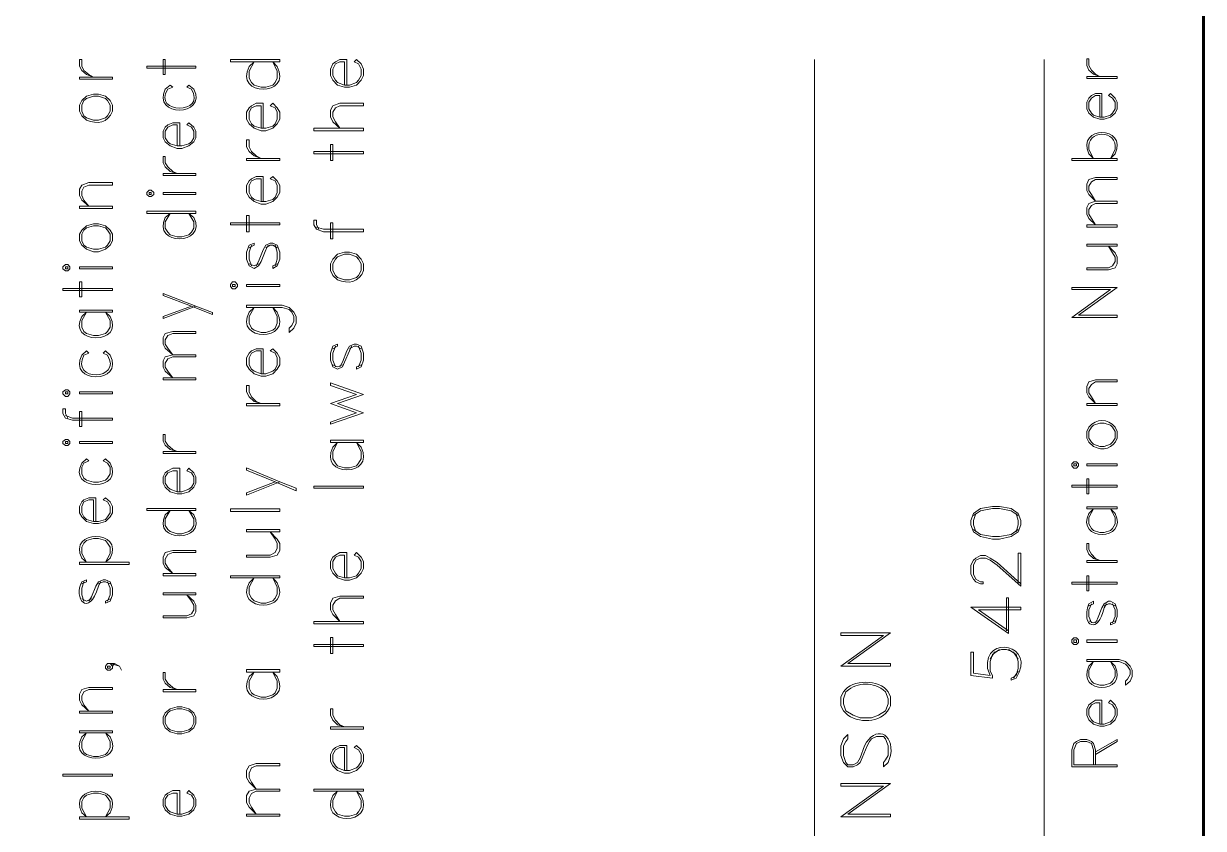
# Model space of a CAD drawing. Header units: inches. Extents: x 5 to 516, y -193 to 129.
# Drawn here: x 57.29 to 59.901, y -171.446 to -169.665 of the extents above; entities that cross this region are included whole.
import ezdxf

# ---------------------------------------------------------------- set-up
doc = ezdxf.new("R2010")
doc.units = ezdxf.units.IN
doc.header["$MEASUREMENT"] = 0
doc.layers.add('PDF7_Geometry', color=7, linetype='Continuous')

msp = doc.modelspace()

# ---------------------------------------------------------------- linework, layer by layer
at = {"layer": 'PDF7_Geometry', "lineweight": 60}
msp.add_lwpolyline([(59.9013316, -193.1846724), (59.9013316, -163.1857822), (14.901328, -163.1857822), (14.901328, -193.1846724)], dxfattribs=at)
at = {"layer": 'PDF7_Geometry', "lineweight": 15}
for points in [[(57.4135536, -169.7446722), (57.4191092, -169.7446722), (57.4191092, -169.7591166), (57.4235536, -169.7691166), (57.4346647, -169.7780055), (57.4446647, -169.7835611), (57.4291092, -169.7780055), (57.4191092, -169.7691166), (57.4135536, -169.7591166)], [(57.6713314, -169.7591152), (57.5624425, -169.7591152), (57.5624425, -169.7635596), (57.6713314, -169.7635596)], [(57.6035536, -169.7446713), (57.6035536, -169.7780046), (57.5991091, -169.7780046), (57.5991091, -169.7446713)], [(57.8568871, -169.7446713), (57.7479982, -169.7446713), (57.7479982, -169.7502268), (57.8568871, -169.7502268)], [(59.6435538, -169.74356), (59.6479983, -169.74356), (59.6479983, -169.7580044), (59.6535538, -169.7680044), (59.6624427, -169.7768933), (59.6724427, -169.7824489), (59.6579983, -169.7768933), (59.6479983, -169.7680044), (59.6435538, -169.7580044)], [(57.4868868, -169.7835609), (57.4135535, -169.7835609), (57.4135535, -169.7880053), (57.4868868, -169.7880053)], [(59.7102206, -169.7824487), (59.6435539, -169.7824487), (59.6435539, -169.7868931), (59.7102206, -169.7868931)], [(57.4191091, -169.8591158), (57.4235535, -169.8691158), (57.4291091, -169.8735602), (57.4446646, -169.8791158), (57.4557757, -169.8791158), (57.4713313, -169.8735602), (57.4757757, -169.8691158), (57.4813313, -169.8591158), (57.4813313, -169.8457825), (57.4757757, -169.8357825), (57.4713313, -169.831338), (57.4557757, -169.8257825), (57.4446646, -169.8257825), (57.4291091, -169.831338), (57.4235535, -169.8357825), (57.4191091, -169.8457825)], [(58.0424424, -169.8413387), (58.0424424, -169.8468943), (57.9902202, -169.8468943), (57.9802202, -169.8513387), (57.9746646, -169.8613387), (57.9746646, -169.8713387), (57.9802202, -169.8824499), (57.9902202, -169.8968943), (57.9746646, -169.8824499), (57.969109, -169.8713387), (57.969109, -169.8568943), (57.9746646, -169.8468943), (57.9902202, -169.8413387)], [(58.0424425, -169.8968929), (57.9324425, -169.8968929), (57.9324425, -169.9024485), (58.0424425, -169.9024485)], [(57.7835535, -169.9224494), (57.7891091, -169.9224494), (57.7891091, -169.938005), (57.7946646, -169.948005), (57.8046646, -169.958005), (57.8157757, -169.9635605), (57.8002202, -169.958005), (57.7891091, -169.948005), (57.7835535, -169.938005)], [(57.9746646, -169.9324492), (57.9746646, -169.9680048), (57.9691091, -169.9680048), (57.9691091, -169.9324492)], [(57.5991093, -169.959117), (57.6035537, -169.959117), (57.6035537, -169.9735614), (57.6091093, -169.9824503), (57.6202204, -169.9924503), (57.6302204, -169.9968948), (57.6146648, -169.9924503), (57.6035537, -169.9824503), (57.5991093, -169.9735614)], [(57.856887, -169.9635603), (57.7835537, -169.9635603), (57.7835537, -169.9680048), (57.856887, -169.9680048)], [(58.0424425, -169.9480042), (57.9324425, -169.9480042), (57.9324425, -169.9535598), (58.0424425, -169.9535598)], [(59.7102205, -169.9635603), (59.6102205, -169.9635603), (59.6102205, -169.9680048), (59.7102205, -169.9680048)], [(57.6713313, -169.9968946), (57.5991091, -169.9968946), (57.5991091, -170.001339), (57.6713313, -170.001339)], [(57.4868868, -170.016893), (57.4868868, -170.0224485), (57.4346646, -170.0224485), (57.4235534, -170.026893), (57.419109, -170.0357818), (57.419109, -170.0457818), (57.4235534, -170.0557818), (57.4346646, -170.0691152), (57.419109, -170.0557818), (57.4135534, -170.0457818), (57.4135534, -170.0313374), (57.419109, -170.0224485), (57.4346646, -170.016893)], [(59.7102204, -170.0057823), (59.7102204, -170.0102267), (59.6624426, -170.0102267), (59.6535537, -170.0157823), (59.6479981, -170.0246712), (59.6479981, -170.0346712), (59.6535537, -170.0435601), (59.6624426, -170.0580045), (59.6479981, -170.0435601), (59.6435537, -170.0346712), (59.6435537, -170.0202267), (59.6479981, -170.0102267), (59.6624426, -170.0057823)], [(57.5624425, -170.0435618), (57.5679981, -170.0480062), (57.5724425, -170.0480062), (57.5779981, -170.0435618), (57.5779981, -170.0391174), (57.5724425, -170.0335618), (57.5679981, -170.0335618), (57.5624425, -170.0391174)], [(57.5679981, -170.0391174), (57.5679981, -170.0435618), (57.5724426, -170.0435618), (57.5724426, -170.0391174)], [(57.6713313, -170.0391174), (57.5991091, -170.0391174), (57.5991091, -170.0435618), (57.6713313, -170.0435618)], [(57.4868868, -170.0691161), (57.4135535, -170.0691161), (57.4135535, -170.0746716), (57.4868868, -170.0746716)], [(59.7102204, -170.0580058), (59.7102204, -170.0635613), (59.6624426, -170.0635613), (59.6535537, -170.0680058), (59.6479981, -170.0768947), (59.6479981, -170.0868947), (59.6535537, -170.0968947), (59.6624426, -170.110228), (59.6479981, -170.0968947), (59.6435537, -170.0868947), (59.6435537, -170.0724502), (59.6479981, -170.0635613), (59.6624426, -170.0580058)], [(57.6713314, -170.0802267), (57.5624425, -170.0802267), (57.5624425, -170.0857823), (57.6713314, -170.0857823)], [(57.7891092, -170.0902274), (57.7891092, -170.1257829), (57.7835537, -170.1257829), (57.7835537, -170.0902274)], [(57.4135535, -170.1457821), (57.419109, -170.1557821), (57.429109, -170.164671), (57.4446646, -170.1702266), (57.4557757, -170.1702266), (57.4713312, -170.164671), (57.4813312, -170.1557821), (57.4868868, -170.1457821), (57.4868868, -170.1313377), (57.4813312, -170.1224488), (57.4713312, -170.1124488), (57.4557757, -170.1080043), (57.4446646, -170.1080043), (57.429109, -170.1124488), (57.419109, -170.1224488), (57.4135535, -170.1313377)], [(57.4191091, -170.1457821), (57.4235535, -170.1557821), (57.4291091, -170.1602266), (57.4446646, -170.164671), (57.4557757, -170.164671), (57.4713313, -170.1602266), (57.4757757, -170.1557821), (57.4813313, -170.1457821), (57.4813313, -170.1313377), (57.4757757, -170.1224488), (57.4713313, -170.1168932), (57.4557757, -170.1124488), (57.4446646, -170.1124488), (57.4291091, -170.1168932), (57.4235535, -170.1224488), (57.4191091, -170.1313377)], [(57.8568871, -170.1057836), (57.7479982, -170.1057836), (57.7479982, -170.110228), (57.8568871, -170.110228)], [(57.9746646, -170.1057823), (57.9746646, -170.1413379), (57.9691091, -170.1413379), (57.9691091, -170.1057823)], [(59.7102206, -170.1102267), (59.6435539, -170.1102267), (59.6435539, -170.1157822), (59.7102206, -170.1157822)], [(59.7102206, -170.1535605), (59.6435539, -170.1535605), (59.6435539, -170.158005), (59.7102206, -170.158005)], [(57.9746647, -170.2113384), (57.9802202, -170.2224495), (57.9846647, -170.226894), (58.0002202, -170.2324495), (58.0113313, -170.2324495), (58.0268869, -170.226894), (58.0313313, -170.2224495), (58.0368869, -170.2113384), (58.0368869, -170.196894), (58.0313313, -170.186894), (58.0268869, -170.1813384), (58.0113313, -170.1757829), (58.0002202, -170.1757829), (57.9846647, -170.1813384), (57.9802202, -170.186894), (57.9746647, -170.196894)], [(59.6913317, -170.1580062), (59.7002206, -170.1724507), (59.7057761, -170.1824507), (59.7057761, -170.1913396), (59.7002206, -170.2013396), (59.6913317, -170.205784), (59.6435539, -170.205784), (59.6435539, -170.2102285), (59.6913317, -170.2102285), (59.7057761, -170.205784), (59.7102206, -170.1968951), (59.7102206, -170.1824507), (59.7057761, -170.1724507)], [(57.3768869, -170.2080041), (57.3824424, -170.2124485), (57.387998, -170.2124485), (57.3924424, -170.2080041), (57.3924424, -170.2035596), (57.387998, -170.1980041), (57.3824424, -170.1980041), (57.3768869, -170.2035596)], [(57.3824425, -170.2035596), (57.3824425, -170.2080041), (57.387998, -170.2080041), (57.387998, -170.2035596)], [(57.4868868, -170.2035596), (57.4135535, -170.2035596), (57.4135535, -170.2080041), (57.4868868, -170.2080041)], [(57.4868869, -170.2513389), (57.3768869, -170.2513389), (57.3768869, -170.2557833), (57.4868869, -170.2557833)], [(57.419109, -170.236895), (57.419109, -170.2702283), (57.4135535, -170.2702283), (57.4135535, -170.236895)], [(57.7479982, -170.2468948), (57.7524426, -170.2524503), (57.7579982, -170.2524503), (57.7635537, -170.2468948), (57.7635537, -170.2424503), (57.7579982, -170.2368948), (57.7524426, -170.2368948), (57.7479982, -170.2424503)], [(57.7524424, -170.2424503), (57.7524424, -170.2468948), (57.757998, -170.2468948), (57.757998, -170.2424503)], [(57.856887, -170.2424503), (57.7835537, -170.2424503), (57.7835537, -170.2468948), (57.856887, -170.2468948)], [(57.707998, -170.3091164), (57.707998, -170.3046719), (57.6713313, -170.2902275), (57.5991091, -170.2624497), (57.5991091, -170.2668942), (57.6613313, -170.2902275)], [(57.4868868, -170.2991158), (57.4135535, -170.2991158), (57.4135535, -170.3035603), (57.4868868, -170.3035603)], [(57.8779981, -170.3491165), (57.8879981, -170.3391165), (57.8935537, -170.3280054), (57.8935537, -170.3135609), (57.8879981, -170.3035609), (57.8779981, -170.2935609), (57.8624426, -170.2880054), (57.7835537, -170.2880054), (57.7835537, -170.2935609), (57.8624426, -170.2935609), (57.8779981, -170.2980054), (57.8835537, -170.3035609), (57.8879981, -170.3135609), (57.8879981, -170.3235609), (57.8835537, -170.3335609), (57.8779981, -170.3391165)], [(57.6713313, -170.3468932), (57.6713313, -170.3513376), (57.6202202, -170.3513376), (57.6091091, -170.3557821), (57.6035535, -170.3646709), (57.6035535, -170.3746709), (57.6091091, -170.3835598), (57.6202202, -170.3980043), (57.6035535, -170.3835598), (57.5991091, -170.3746709), (57.5991091, -170.3602265), (57.6035535, -170.3513376), (57.6202202, -170.3468932)], [(57.6713313, -170.3980045), (57.6713313, -170.4024489), (57.6202202, -170.4024489), (57.6091091, -170.4068933), (57.6035535, -170.4168933), (57.6035535, -170.4257822), (57.6091091, -170.4346711), (57.6202202, -170.4491156), (57.6035535, -170.4346711), (57.5991091, -170.4257822), (57.5991091, -170.4113378), (57.6035535, -170.4024489), (57.6202202, -170.3980045)], [(57.6713313, -170.4491154), (57.5991091, -170.4491154), (57.5991091, -170.4535598), (57.6713313, -170.4535598)], [(57.7835535, -170.4657833), (57.7891091, -170.4657833), (57.7891091, -170.4802278), (57.7946646, -170.4913389), (57.8046646, -170.5013389), (57.8157757, -170.5057833), (57.8002202, -170.5013389), (57.7891091, -170.4913389), (57.7835535, -170.4802278)], [(59.7102204, -170.4535611), (59.7102204, -170.4580055), (59.6624426, -170.4580055), (59.6535537, -170.4635611), (59.6479981, -170.47245), (59.6479981, -170.48245), (59.6535537, -170.4913389), (59.6624426, -170.5057833), (59.6479981, -170.4913389), (59.6435537, -170.48245), (59.6435537, -170.4680056), (59.6479981, -170.4580055), (59.6624426, -170.4535611)], [(57.3768869, -170.4846719), (57.3824424, -170.4902275), (57.387998, -170.4902275), (57.3924424, -170.4846719), (57.3924424, -170.4802275), (57.387998, -170.4757831), (57.3824424, -170.4757831), (57.3768869, -170.4802275)], [(57.3824425, -170.4802275), (57.3824425, -170.4846719), (57.387998, -170.4846719), (57.387998, -170.4802275)], [(57.4868868, -170.4802275), (57.4135535, -170.4802275), (57.4135535, -170.4846719), (57.4868868, -170.4846719)], [(57.856887, -170.505782), (57.7835537, -170.505782), (57.7835537, -170.5113375), (57.856887, -170.5113375)], [(59.7102206, -170.5057832), (59.6435539, -170.5057832), (59.6435539, -170.5102276), (59.7102206, -170.5102276)], [(57.419109, -170.5235613), (57.419109, -170.5568946), (57.4135535, -170.5568946), (57.4135535, -170.5235613)], [(59.6479981, -170.5824503), (59.6535537, -170.5913392), (59.6579981, -170.5957836), (59.6724426, -170.6013392), (59.6813315, -170.6013392), (59.6957759, -170.5957836), (59.7002204, -170.5913392), (59.7057759, -170.5824503), (59.7057759, -170.5680058), (59.7002204, -170.5580058), (59.6957759, -170.5535614), (59.6813315, -170.5491169), (59.6724426, -170.5491169), (59.6579981, -170.5535614), (59.6535537, -170.5580058), (59.6479981, -170.5680058)], [(57.3768869, -170.5946709), (57.3824424, -170.5991153), (57.387998, -170.5991153), (57.3924424, -170.5946709), (57.3924424, -170.5902264), (57.387998, -170.585782), (57.3824424, -170.585782), (57.3768869, -170.5902264)], [(57.3824425, -170.5902264), (57.3824425, -170.5946709), (57.387998, -170.5946709), (57.387998, -170.5902264)], [(57.4868868, -170.5902264), (57.4135535, -170.5902264), (57.4135535, -170.5946709), (57.4868868, -170.5946709)], [(57.5991093, -170.5746724), (57.6035537, -170.5746724), (57.6035537, -170.5891169), (57.6091093, -170.5980057), (57.6202204, -170.6080057), (57.6302204, -170.6124502), (57.6146648, -170.6080057), (57.6035537, -170.5980057), (57.5991093, -170.5891169)], [(58.0424424, -170.5868932), (57.9691091, -170.5868932), (57.9691091, -170.5924487), (58.0424424, -170.5924487)], [(57.6713313, -170.61245), (57.5991091, -170.61245), (57.5991091, -170.6168945), (57.6713313, -170.6168945)], [(57.8935537, -170.6991154), (57.8935537, -170.6935599), (57.856887, -170.6791154), (57.7835537, -170.6480043), (57.7835537, -170.6535599), (57.846887, -170.6791154)], [(59.6102205, -170.64356), (59.6146649, -170.6491156), (59.6202205, -170.6491156), (59.6246649, -170.64356), (59.6246649, -170.6391156), (59.6202205, -170.6346711), (59.6146649, -170.6346711), (59.6102205, -170.6391156)], [(59.6146648, -170.6391156), (59.6146648, -170.64356), (59.6202203, -170.64356), (59.6202203, -170.6391156)], [(59.7102206, -170.6391156), (59.6435539, -170.6391156), (59.6435539, -170.64356), (59.7102206, -170.64356)], [(59.6479983, -170.6724487), (59.6479983, -170.705782), (59.6435539, -170.705782), (59.6435539, -170.6724487)], [(58.0424425, -170.689117), (57.9324425, -170.689117), (57.9324425, -170.6935614), (58.0424425, -170.6935614)], [(59.7102205, -170.6868948), (59.6102205, -170.6868948), (59.6102205, -170.6913393), (59.7102205, -170.6913393)], [(57.6713314, -170.7380061), (57.5624425, -170.7380061), (57.5624425, -170.7424506), (57.6713314, -170.7424506)], [(57.8568871, -170.7391149), (57.7479982, -170.7391149), (57.7479982, -170.7446704), (57.8568871, -170.7446704)], [(59.3868872, -170.7746726), (59.3924427, -170.7902282), (59.4079983, -170.8002282), (59.434665, -170.8057837), (59.4502205, -170.8057837), (59.4757761, -170.8002282), (59.4913316, -170.7902282), (59.4968872, -170.7746726), (59.4968872, -170.7646726), (59.4913316, -170.749117), (59.4757761, -170.7380059), (59.4502205, -170.7335615), (59.434665, -170.7335615), (59.4079983, -170.7380059), (59.3924427, -170.749117), (59.3868872, -170.7646726)], [(59.7102206, -170.7346718), (59.6435539, -170.7346718), (59.6435539, -170.7391162), (59.7102206, -170.7391162)], [(57.856887, -170.784672), (57.7835537, -170.784672), (57.7835537, -170.7902275), (57.856887, -170.7902275)], [(57.8357759, -170.7902275), (57.846887, -170.8057831), (57.8513315, -170.8157831), (57.8513315, -170.8257831), (57.846887, -170.8357831), (57.8357759, -170.8413386), (57.7835537, -170.8413386), (57.7835537, -170.8457831), (57.8357759, -170.8457831), (57.8513315, -170.8413386), (57.856887, -170.8313386), (57.856887, -170.8157831), (57.8513315, -170.8057831)], [(57.6713313, -170.8313383), (57.6713313, -170.8357827), (57.6202202, -170.8357827), (57.6091091, -170.8402272), (57.6035535, -170.8502272), (57.6035535, -170.8591161), (57.6091091, -170.8691161), (57.6202202, -170.8824494), (57.6035535, -170.8691161), (57.5991091, -170.8591161), (57.5991091, -170.8457827), (57.6035535, -170.8357827), (57.6202202, -170.8313383)], [(59.6435538, -170.8157839), (59.6479983, -170.8157839), (59.6479983, -170.8291172), (59.6535538, -170.8391172), (59.6624427, -170.8491172), (59.6724427, -170.8535617), (59.6579983, -170.8491172), (59.6479983, -170.8391172), (59.6435538, -170.8291172)], [(57.5235535, -170.8568947), (57.4135535, -170.8568947), (57.4135535, -170.8624502), (57.5235535, -170.8624502)], [(59.7102206, -170.8535615), (59.6435539, -170.8535615), (59.6435539, -170.8580059), (59.7102206, -170.8580059)], [(57.6713313, -170.8824492), (57.5991091, -170.8824492), (57.5991091, -170.8868937), (57.6713313, -170.8868937)], [(57.8568871, -170.8868935), (57.7479982, -170.8868935), (57.7479982, -170.8913379), (57.8568871, -170.8913379)], [(59.7102205, -170.9013385), (59.6102205, -170.9013385), (59.6102205, -170.9057829), (59.7102205, -170.9057829)], [(59.6479983, -170.8868946), (59.6479983, -170.9202279), (59.6435539, -170.9202279), (59.6435539, -170.8868946)], [(57.6713313, -170.924672), (57.5991091, -170.924672), (57.5991091, -170.9291164), (57.6713313, -170.9291164)], [(57.6513313, -170.9291166), (57.6613313, -170.9435611), (57.6668869, -170.9524499), (57.6668869, -170.9624499), (57.6613313, -170.9713388), (57.6513313, -170.9757833), (57.5991091, -170.9757833), (57.5991091, -170.9802277), (57.6513313, -170.9802277), (57.6668869, -170.9757833), (57.6713313, -170.9668944), (57.6713313, -170.9524499), (57.6668869, -170.9435611)], [(58.0424424, -170.9324508), (58.0424424, -170.9368952), (57.9902202, -170.9368952), (57.9802202, -170.9424508), (57.9746646, -170.9524508), (57.9746646, -170.9624508), (57.9802202, -170.9724508), (57.9902202, -170.9880063), (57.9746646, -170.9724508), (57.969109, -170.9624508), (57.969109, -170.9480063), (57.9746646, -170.9368952), (57.9902202, -170.9324508)], [(58.0424425, -170.988005), (57.9324425, -170.988005), (57.9324425, -170.9935605), (58.0424425, -170.9935605)], [(58.0424425, -171.0391174), (57.9324425, -171.0391174), (57.9324425, -171.0435619), (58.0424425, -171.0435619)], [(57.9746646, -171.0235612), (57.9746646, -171.0591168), (57.9691091, -171.0591168), (57.9691091, -171.0235612)], [(59.6102205, -171.0346711), (59.6146649, -171.0391155), (59.6202205, -171.0391155), (59.6246649, -171.0346711), (59.6246649, -171.0291155), (59.6202205, -171.0246711), (59.6146649, -171.0246711), (59.6102205, -171.0291155)], [(59.6146648, -171.0291155), (59.6146648, -171.0346711), (59.6202203, -171.0346711), (59.6202203, -171.0291155)], [(59.7102206, -171.0291155), (59.6435539, -171.0291155), (59.6435539, -171.0346711), (59.7102206, -171.0346711)], [(57.4757757, -171.0868944), (57.4757757, -171.0913388), (57.4813313, -171.0913388), (57.4813313, -171.0868944)], [(57.856887, -171.0946718), (57.7835537, -171.0946718), (57.7835537, -171.1002274), (57.856887, -171.1002274)], [(59.7291094, -171.1291163), (59.7391094, -171.1202274), (59.7435539, -171.1102274), (59.7435539, -171.0957829), (59.7391094, -171.086894), (59.7291094, -171.076894), (59.714665, -171.0724496), (59.6435539, -171.0724496), (59.6435539, -171.076894), (59.714665, -171.076894), (59.7291094, -171.0824496), (59.7335539, -171.086894), (59.7391094, -171.0957829), (59.7391094, -171.1057829), (59.7335539, -171.1157829), (59.7291094, -171.1202274)], [(57.5991093, -171.101338), (57.6035537, -171.101338), (57.6035537, -171.1157825), (57.6091093, -171.1246714), (57.6202204, -171.1346714), (57.6302204, -171.1391158), (57.6146648, -171.1346714), (57.6035537, -171.1246714), (57.5991093, -171.1157825)], [(57.4868868, -171.1346728), (57.4868868, -171.1391173), (57.4346646, -171.1391173), (57.4235534, -171.1435617), (57.419109, -171.1535617), (57.419109, -171.1624506), (57.4235534, -171.1724506), (57.4346646, -171.186895), (57.419109, -171.1724506), (57.4135534, -171.1624506), (57.4135534, -171.1491173), (57.419109, -171.1391173), (57.4346646, -171.1346728)], [(57.6713313, -171.1391156), (57.5991091, -171.1391156), (57.5991091, -171.1435601), (57.6713313, -171.1435601)], [(57.4868868, -171.1868949), (57.4135535, -171.1868949), (57.4135535, -171.1913393), (57.4868868, -171.1913393)], [(57.5991091, -171.2135606), (57.6035536, -171.2235606), (57.6146647, -171.2324495), (57.6302202, -171.236894), (57.6402202, -171.236894), (57.6557758, -171.2324495), (57.6668869, -171.2235606), (57.6713313, -171.2135606), (57.6713313, -171.2002273), (57.6668869, -171.1902273), (57.6557758, -171.1813384), (57.6402202, -171.176894), (57.6302202, -171.176894), (57.6146647, -171.1813384), (57.6035536, -171.1902273), (57.5991091, -171.2002273)], [(57.6035537, -171.2135606), (57.6091092, -171.2235606), (57.6146648, -171.2280051), (57.6302203, -171.2324495), (57.6402203, -171.2324495), (57.6557759, -171.2280051), (57.6613314, -171.2235606), (57.666887, -171.2135606), (57.666887, -171.2002273), (57.6613314, -171.1902273), (57.6557759, -171.1857828), (57.6402203, -171.1813384), (57.6302203, -171.1813384), (57.6146648, -171.1857828), (57.6091092, -171.1902273), (57.6035537, -171.2002273)], [(57.9691092, -171.1813392), (57.9746648, -171.1813392), (57.9746648, -171.1957837), (57.9802203, -171.2068948), (57.9902203, -171.2168948), (58.0002203, -171.2213392), (57.9846648, -171.2168948), (57.9746648, -171.2068948), (57.9691092, -171.1957837)], [(58.0424424, -171.2213379), (57.9691091, -171.2213379), (57.9691091, -171.2268934), (58.0424424, -171.2268934)], [(57.4868868, -171.2302276), (57.4135535, -171.2302276), (57.4135535, -171.234672), (57.4868868, -171.234672)], [(57.856887, -171.3024492), (57.856887, -171.3080048), (57.8046648, -171.3080048), (57.7946648, -171.3124492), (57.7891092, -171.3235604), (57.7891092, -171.3335604), (57.7946648, -171.3435604), (57.8046648, -171.3591159), (57.7891092, -171.3435604), (57.7835537, -171.3335604), (57.7835537, -171.3180048), (57.7891092, -171.3080048), (57.8046648, -171.3024492)], [(57.4868869, -171.3257838), (57.3768869, -171.3257838), (57.3768869, -171.3302282), (57.4868869, -171.3302282)], [(57.856887, -171.3591159), (57.856887, -171.3635604), (57.8046648, -171.3635604), (57.7946648, -171.3691159), (57.7891092, -171.3791159), (57.7891092, -171.3891159), (57.7946648, -171.3991159), (57.8046648, -171.4146715), (57.7891092, -171.3991159), (57.7835537, -171.3891159), (57.7835537, -171.3735604), (57.7891092, -171.3635604), (57.8046648, -171.3591159)], [(58.0424425, -171.3591157), (57.9324425, -171.3591157), (57.9324425, -171.3635602), (58.0424425, -171.3635602)], [(57.5235535, -171.4202266), (57.4135535, -171.4202266), (57.4135535, -171.4257821), (57.5235535, -171.4257821)], [(57.856887, -171.4146713), (57.7835537, -171.4146713), (57.7835537, -171.4191157), (57.856887, -171.4191157)]]:
    msp.add_lwpolyline(points, close=True, dxfattribs=at)
for points in [[(57.8513314, -169.7602268), (57.8413314, -169.7502268), (57.8513314, -169.7702268), (57.8513314, -169.7857824), (57.8468869, -169.7957824), (57.8413314, -169.8013379), (57.8257758, -169.8057824), (57.8157758, -169.8057824), (57.8002202, -169.8013379), (57.7946647, -169.7957824), (57.7891091, -169.7857824), (57.7891091, -169.7702268), (57.8002202, -169.7502268), (57.7891091, -169.7602268)], [(58.0057759, -169.8013381), (58.0057759, -169.7446714), (57.9902204, -169.7446714), (57.9802204, -169.750227), (57.9746648, -169.7546714), (57.9691093, -169.7657825), (57.9691093, -169.780227), (57.9746648, -169.790227), (57.9846648, -169.8013381), (58.0002204, -169.8057826), (58.0113315, -169.8057826), (58.026887, -169.8013381), (58.036887, -169.790227), (58.0424426, -169.780227), (58.0424426, -169.7657825), (58.036887, -169.7546714), (58.026887, -169.7446714)], [(58.0002203, -169.8013381), (58.0002203, -169.750227), (57.9902203, -169.750227), (57.9802203, -169.7546714), (57.9746648, -169.7657825), (57.9746648, -169.780227), (57.9802203, -169.790227), (57.9846648, -169.7957826), (58.0002203, -169.8013381), (58.0113314, -169.8013381), (58.026887, -169.7957826), (58.0313314, -169.790227), (58.036887, -169.780227), (58.036887, -169.7657825), (58.0313314, -169.7546714), (58.0213314, -169.750227), (58.026887, -169.7446714)], [(59.0402205, -173.5402277), (59.0402205, -169.7446718)], [(59.5491093, -173.5246728), (59.5491093, -169.7446726)], [(57.609109, -169.810227), (57.6202202, -169.8057826), (57.6146646, -169.8013381), (57.6035535, -169.810227)], [(57.6668868, -169.810227), (57.6557757, -169.8013381), (57.6513313, -169.8057826), (57.6613313, -169.810227)], [(57.4868868, -169.8591158), (57.4868868, -169.8457825), (57.4813312, -169.8357825), (57.4713312, -169.8257825), (57.4557757, -169.821338), (57.4446646, -169.821338), (57.429109, -169.8257825), (57.419109, -169.8357825), (57.4135535, -169.8457825), (57.4135535, -169.8591158), (57.419109, -169.8691158), (57.429109, -169.8791158)], [(57.8202203, -169.8968943), (57.8202203, -169.8413387), (57.8046647, -169.8413387), (57.7946647, -169.8468943), (57.7891092, -169.8513387), (57.7835536, -169.8613387), (57.7835536, -169.8768943), (57.7891092, -169.8868943), (57.8002203, -169.8968943), (57.8157758, -169.9024499), (57.8257758, -169.9024499), (57.8413314, -169.8968943), (57.8513314, -169.8868943), (57.856887, -169.8768943), (57.856887, -169.8613387), (57.8513314, -169.8513387), (57.8413314, -169.8413387)], [(57.8157757, -169.8968943), (57.8157757, -169.8468943), (57.8046646, -169.8468943), (57.7946646, -169.8513387), (57.7891091, -169.8613387), (57.7891091, -169.8768943), (57.7946646, -169.8868943), (57.8002202, -169.8924499), (57.8157757, -169.8968943), (57.8257757, -169.8968943), (57.8413313, -169.8924499), (57.8468868, -169.8868943), (57.8513313, -169.8768943), (57.8513313, -169.8613387), (57.8468868, -169.8513387), (57.8357757, -169.8468943), (57.8413313, -169.8413387)], [(59.676887, -169.8724486), (59.676887, -169.8202264), (59.6624425, -169.8202264), (59.6535537, -169.8246708), (59.6479981, -169.8302264), (59.6435537, -169.8391153), (59.6435537, -169.8535597), (59.6479981, -169.8635597), (59.6579981, -169.8724486), (59.6724425, -169.876893), (59.6813314, -169.876893), (59.6957759, -169.8724486), (59.7057759, -169.8635597), (59.7102203, -169.8535597), (59.7102203, -169.8391153), (59.7057759, -169.8302264), (59.6957759, -169.8202264)], [(59.6724427, -169.8724486), (59.6724427, -169.8246708), (59.6624427, -169.8246708), (59.6535538, -169.8302264), (59.6479983, -169.8391153), (59.6479983, -169.8535597), (59.6535538, -169.8635597), (59.6579983, -169.8680041), (59.6724427, -169.8724486), (59.6813316, -169.8724486), (59.6957761, -169.8680041), (59.7002205, -169.8635597), (59.7057761, -169.8535597), (59.7057761, -169.8391153), (59.7002205, -169.8302264), (59.6913316, -169.8246708), (59.6957761, -169.8202264)], [(57.6357757, -169.9357827), (57.6357757, -169.8846716), (57.6202201, -169.8846716), (57.609109, -169.8891161), (57.6035535, -169.8946716), (57.599109, -169.9035605), (57.599109, -169.918005), (57.6035535, -169.9268939), (57.6146646, -169.9357827), (57.6302201, -169.9413383), (57.6402201, -169.9413383), (57.6557757, -169.9357827), (57.6668868, -169.9268939), (57.6713313, -169.918005), (57.6713313, -169.9035605), (57.6668868, -169.8946716), (57.6557757, -169.8846716)], [(57.6302204, -169.9357827), (57.6302204, -169.8891161), (57.6202204, -169.8891161), (57.6091093, -169.8946716), (57.6035537, -169.9035605), (57.6035537, -169.918005), (57.6091093, -169.9268939), (57.6146648, -169.9313383), (57.6302204, -169.9357827), (57.6402204, -169.9357827), (57.6557759, -169.9313383), (57.6613315, -169.9268939), (57.666887, -169.918005), (57.666887, -169.9035605), (57.6613315, -169.8946716), (57.6513315, -169.8891161), (57.6557759, -169.8846716)], [(59.6479983, -169.9435605), (59.6579983, -169.9635605), (59.6479983, -169.9535605)], [(59.7057761, -169.9535605), (59.6957761, -169.9635605), (59.7057761, -169.9435605)], [(57.8202203, -170.0591167), (57.8202203, -170.0035612), (57.8046647, -170.0035612), (57.7946647, -170.0091167), (57.7891092, -170.0135612), (57.7835536, -170.0235612), (57.7835536, -170.0391167), (57.7891092, -170.0491167), (57.8002203, -170.0591167), (57.8157758, -170.0646723), (57.8257758, -170.0646723), (57.8413314, -170.0591167), (57.8513314, -170.0491167), (57.856887, -170.0391167), (57.856887, -170.0235612), (57.8513314, -170.0135612), (57.8413314, -170.0035612)], [(57.8157757, -170.0591167), (57.8157757, -170.0091167), (57.8046646, -170.0091167), (57.7946646, -170.0135612), (57.7891091, -170.0235612), (57.7891091, -170.0391167), (57.7946646, -170.0491167), (57.8002202, -170.0546723), (57.8157757, -170.0591167), (57.8257757, -170.0591167), (57.8413313, -170.0546723), (57.8468868, -170.0491167), (57.8513313, -170.0391167), (57.8513313, -170.0235612), (57.8468868, -170.0135612), (57.8357757, -170.0091167), (57.8413313, -170.0035612)], [(57.6668868, -170.0946712), (57.6557757, -170.0857823), (57.6668868, -170.1035601), (57.6668868, -170.1180045), (57.6613313, -170.1268934), (57.6557757, -170.132449), (57.6402202, -170.1368934), (57.6302202, -170.1368934), (57.6146646, -170.132449), (57.609109, -170.1268934), (57.6035535, -170.1180045), (57.6035535, -170.1035601), (57.6146646, -170.0857823), (57.6035535, -170.0946712)], [(57.9435536, -170.1202273), (57.937998, -170.1102273), (57.937998, -170.1002273), (57.9324425, -170.1002273), (57.9324425, -170.1102273), (57.937998, -170.1202273), (57.9535536, -170.1257828), (58.0424425, -170.1257828), (58.0424425, -170.1202273)], [(57.9379981, -170.1157822), (57.9535536, -170.1202267), (58.0424425, -170.1202267)], [(57.7891091, -170.1613386), (57.8002202, -170.155783), (57.8002202, -170.1513386), (57.7891091, -170.155783), (57.7835536, -170.1713386), (57.7835536, -170.1868941), (57.7891091, -170.2013386), (57.8002202, -170.2068941), (57.8102202, -170.2013386), (57.8157758, -170.1913386), (57.8257758, -170.165783), (57.8313314, -170.155783)], [(57.8046648, -170.2013377), (57.8102203, -170.1913377), (57.8202203, -170.1657821), (57.8257759, -170.1557821), (57.8357759, -170.1513377), (57.8413315, -170.1513377), (57.8513315, -170.1557821), (57.856887, -170.1713377), (57.856887, -170.1868932), (57.8513315, -170.2013377), (57.8413315, -170.2068932)], [(57.7946646, -170.1557829), (57.7891091, -170.1713384), (57.7891091, -170.186894), (57.7946646, -170.2013384)], [(57.8257759, -170.1613371), (57.8357759, -170.1557815), (57.8413314, -170.1557815), (57.8513315, -170.1613371)], [(57.846887, -170.1557829), (57.8513314, -170.1713384), (57.8513314, -170.186894), (57.846887, -170.2013384)], [(58.0424424, -170.2113384), (58.0424424, -170.196894), (58.0368868, -170.186894), (58.0268868, -170.1757829), (58.0113313, -170.1713384), (58.0002202, -170.1713384), (57.9846646, -170.1757829), (57.9746646, -170.186894), (57.9691091, -170.196894), (57.9691091, -170.2113384), (57.9746646, -170.2224495), (57.9846646, -170.2324495)], [(57.7891093, -170.1968934), (57.8002204, -170.2013379), (57.8102204, -170.1968934)], [(57.8513313, -170.1968934), (57.8413313, -170.2013379), (57.8413313, -170.2068934)], [(59.7102205, -170.2491165), (59.6102205, -170.2491165), (59.6102205, -170.2535609), (59.6957761, -170.2535609), (59.6102205, -170.3157831), (59.7102205, -170.3157831)], [(59.7102205, -170.2491156), (59.6246649, -170.3102267), (59.7102205, -170.3102267), (59.7102205, -170.3157822)], [(57.4813315, -170.3135603), (57.4713315, -170.3035603), (57.4813315, -170.3224492), (57.4813315, -170.3368936), (57.4757759, -170.3468936), (57.4713315, -170.3513381), (57.4557759, -170.3557825), (57.4446648, -170.3557825), (57.4291092, -170.3513381), (57.4235537, -170.3468936), (57.4191092, -170.3368936), (57.4191092, -170.3224492), (57.4291092, -170.3035603), (57.4191092, -170.3135603)], [(57.6713315, -170.2902275), (57.5991093, -170.3180053), (57.5991093, -170.3135608), (57.6613315, -170.2902275)], [(57.8513314, -170.3035618), (57.8413314, -170.2935618), (57.8513314, -170.3135618), (57.8513314, -170.3280063), (57.8468869, -170.3391174), (57.8413314, -170.3435618), (57.8257758, -170.3491174), (57.8157758, -170.3491174), (57.8002202, -170.3435618), (57.7946647, -170.3391174), (57.7891091, -170.3280063), (57.7891091, -170.3135618), (57.8002202, -170.2935618), (57.7891091, -170.3035618)], [(57.4235537, -170.3991158), (57.4346648, -170.3946713), (57.4291092, -170.3891158), (57.4191092, -170.3991158)], [(57.4813315, -170.3991158), (57.4713315, -170.3891158), (57.4657759, -170.3946713), (57.4757759, -170.3991158)], [(57.8202203, -170.440227), (57.8202203, -170.3846715), (57.8046647, -170.3846715), (57.7946647, -170.3891159), (57.7891092, -170.3946715), (57.7835536, -170.4046715), (57.7835536, -170.420227), (57.7891092, -170.430227), (57.8002203, -170.440227), (57.8157758, -170.4457826), (57.8257758, -170.4457826), (57.8413314, -170.440227), (57.8513314, -170.430227), (57.856887, -170.420227), (57.856887, -170.4046715), (57.8513314, -170.3946715), (57.8413314, -170.3846715)], [(57.8157757, -170.440227), (57.8157757, -170.3891159), (57.8046646, -170.3891159), (57.7946646, -170.3946715), (57.7891091, -170.4046715), (57.7891091, -170.420227), (57.7946646, -170.430227), (57.8002202, -170.4346715), (57.8157757, -170.440227), (57.8257757, -170.440227), (57.8413313, -170.4346715), (57.8468868, -170.430227), (57.8513313, -170.420227), (57.8513313, -170.4046715), (57.8468868, -170.3946715), (57.8357757, -170.3891159), (57.8413313, -170.3846715)], [(57.9746648, -170.3846708), (57.9846648, -170.3791152), (57.9846648, -170.3746708), (57.9746648, -170.3791152), (57.9691093, -170.3946708), (57.9691093, -170.4102263), (57.9746648, -170.4246708), (57.9846648, -170.4302263), (57.9957759, -170.4246708), (58.0002204, -170.4146708), (58.0113315, -170.3891152), (58.0157759, -170.3791152)], [(57.9802203, -170.379115), (57.9746647, -170.3946706), (57.9746647, -170.4102261), (57.9802203, -170.4246706)], [(57.9902202, -170.4246721), (57.9957757, -170.4146721), (58.0057757, -170.3891166), (58.0113313, -170.3791166), (58.0213313, -170.3746721), (58.0268868, -170.3746721), (58.0368868, -170.3791166), (58.0424424, -170.3946721), (58.0424424, -170.4102277), (58.0368868, -170.4246721), (58.0268868, -170.4302277)], [(58.0113315, -170.3846715), (58.0213315, -170.3791159), (58.0268871, -170.3791159), (58.0368871, -170.3846715)], [(58.0313313, -170.379115), (58.0368869, -170.3946706), (58.0368869, -170.4102261), (58.0313313, -170.4246706)], [(57.9746647, -170.4202279), (57.9846647, -170.4246723), (57.9957758, -170.4202279)], [(58.0368869, -170.4202279), (58.0268869, -170.4246723), (58.0268869, -170.4302279)], [(58.0424424, -170.4857841), (57.9691091, -170.4602285), (57.9691091, -170.4657841), (58.0268868, -170.4857841)], [(57.9691091, -170.5057833), (58.0268868, -170.4857833)], [(58.0424425, -170.4857836), (57.9846647, -170.5057836), (58.0424425, -170.5268947), (57.9691092, -170.5513392), (57.9691092, -170.5468947), (58.026887, -170.5268947), (57.9691092, -170.5057836)], [(57.387998, -170.5380039), (57.3824424, -170.5280039), (57.3824424, -170.5180039), (57.3768869, -170.5180039), (57.3768869, -170.5280039), (57.3824424, -170.5380039), (57.397998, -170.5424484), (57.4868869, -170.5424484), (57.4868869, -170.5380039)], [(57.3824425, -170.5324489), (57.397998, -170.5380045), (57.4868869, -170.5380045)], [(59.6479983, -170.5580058), (59.6435539, -170.5680058), (59.6435539, -170.5824503), (59.6479983, -170.5913392), (59.6579983, -170.6013392)], [(59.7102206, -170.5824503), (59.7102206, -170.5680058), (59.7057761, -170.5580058)], [(58.0368871, -170.6024487), (58.0268871, -170.5924487), (58.0368871, -170.6124487), (58.0368871, -170.6280043), (58.0313315, -170.6380043), (58.0268871, -170.6435599), (58.0113315, -170.6480043), (58.0002204, -170.6480043), (57.9846648, -170.6435599), (57.9802204, -170.6380043), (57.9746648, -170.6280043), (57.9746648, -170.6124487), (57.9846648, -170.5924487), (57.9746648, -170.6024487)], [(57.4813315, -170.6380051), (57.4713315, -170.6280051), (57.4657759, -170.6324496), (57.4757759, -170.6380051), (57.4813315, -170.646894), (57.4813315, -170.6613384), (57.4757759, -170.6713384), (57.4713315, -170.6757829), (57.4557759, -170.6802273), (57.4446648, -170.6802273), (57.4291092, -170.6757829), (57.4235537, -170.6713384), (57.4191092, -170.6613384), (57.4191092, -170.646894), (57.4235537, -170.6380051), (57.4346648, -170.6324496), (57.4291092, -170.6280051), (57.4191092, -170.6380051)], [(57.6357757, -170.7013377), (57.6357757, -170.6491155), (57.6202201, -170.6491155), (57.609109, -170.6546711), (57.6035535, -170.6591155), (57.599109, -170.6680044), (57.599109, -170.6824488), (57.6035535, -170.6913377), (57.6146646, -170.7013377), (57.6302201, -170.7057822), (57.6402201, -170.7057822), (57.6557757, -170.7013377), (57.6668868, -170.6913377), (57.6713313, -170.6824488), (57.6713313, -170.6680044), (57.6668868, -170.6591155), (57.6557757, -170.6491155)], [(57.6302204, -170.7013377), (57.6302204, -170.6546711), (57.6202204, -170.6546711), (57.6091093, -170.6591155), (57.6035537, -170.6680044), (57.6035537, -170.6824488), (57.6091093, -170.6913377), (57.6146648, -170.6957822), (57.6302204, -170.7013377), (57.6402204, -170.7013377), (57.6557759, -170.6957822), (57.6613315, -170.6913377), (57.666887, -170.6824488), (57.666887, -170.6680044), (57.6613315, -170.6591155), (57.6513315, -170.6546711), (57.6557759, -170.6491155)], [(57.8568869, -170.6791164), (57.7835535, -170.7091164), (57.7835535, -170.7035609), (57.8468869, -170.6791164)], [(57.4502203, -170.766894), (57.4502203, -170.7146718), (57.4346648, -170.7146718), (57.4235537, -170.7191162), (57.4191092, -170.7235607), (57.4135537, -170.7335607), (57.4135537, -170.7480051), (57.4191092, -170.756894), (57.4291092, -170.766894), (57.4446648, -170.7713385), (57.4557759, -170.7713385), (57.4713314, -170.766894), (57.4813314, -170.756894), (57.486887, -170.7480051), (57.486887, -170.7335607), (57.4813314, -170.7235607), (57.4713314, -170.7146718)], [(57.4446647, -170.766894), (57.4446647, -170.7191162), (57.4346647, -170.7191162), (57.4235536, -170.7235607), (57.4191092, -170.7335607), (57.4191092, -170.7480051), (57.4235536, -170.756894), (57.4291092, -170.7624496), (57.4446647, -170.766894), (57.4557758, -170.766894), (57.4713314, -170.7624496), (57.4757758, -170.756894), (57.4813314, -170.7480051), (57.4813314, -170.7335607), (57.4757758, -170.7235607), (57.4657758, -170.7191162), (57.4713314, -170.7146718)], [(57.6668868, -170.7524506), (57.6557757, -170.7424506), (57.6668868, -170.7613394), (57.6668868, -170.7757839), (57.6613313, -170.7846728), (57.6557757, -170.7891172), (57.6402202, -170.7946728), (57.6302202, -170.7946728), (57.6146646, -170.7891172), (57.609109, -170.7846728), (57.6035535, -170.7757839), (57.6035535, -170.7613394), (57.6146646, -170.7424506), (57.6035535, -170.7524506)], [(59.3979981, -170.749117), (59.3924426, -170.7646725), (59.3924426, -170.7746725), (59.3979981, -170.7902281)], [(59.4913316, -170.7535612), (59.4757761, -170.7435612), (59.4502205, -170.7380057), (59.434665, -170.7380057), (59.4079983, -170.7435612), (59.3924427, -170.7535612)], [(59.4868871, -170.7902275), (59.4913315, -170.774672), (59.4913315, -170.764672), (59.4868871, -170.7491164)], [(59.7057761, -170.7491162), (59.6957761, -170.7391162), (59.7057761, -170.7580051), (59.7057761, -170.7724496), (59.7002205, -170.7824496), (59.6957761, -170.786894), (59.6813316, -170.7913385), (59.6724428, -170.7913385), (59.6579983, -170.786894), (59.6535539, -170.7824496), (59.6479983, -170.7724496), (59.6479983, -170.7580051), (59.6579983, -170.7391162), (59.6479983, -170.7491162)], [(57.4813315, -170.8480049), (57.4713315, -170.8568937), (57.4813315, -170.8380049), (57.4813315, -170.8235604), (57.4757759, -170.8146715), (57.4713315, -170.809116), (57.4557759, -170.8046715), (57.4446648, -170.8046715), (57.4291092, -170.809116), (57.4235537, -170.8146715), (57.4191092, -170.8235604), (57.4191092, -170.8380049), (57.4291092, -170.8568937), (57.4191092, -170.8480049)], [(59.3924425, -170.7846711), (59.4079981, -170.7957822), (59.4346647, -170.8002266), (59.4502203, -170.8002266), (59.4757759, -170.7957822), (59.4913314, -170.7846711)], [(58.0057759, -170.8913379), (58.0057759, -170.8357824), (57.9902204, -170.8357824), (57.9802204, -170.8413379), (57.9746648, -170.8457824), (57.9691093, -170.8557824), (57.9691093, -170.8713379), (57.9746648, -170.8813379), (57.9846648, -170.8913379), (58.0002204, -170.8968935), (58.0113315, -170.8968935), (58.026887, -170.8913379), (58.036887, -170.8813379), (58.0424426, -170.8713379), (58.0424426, -170.8557824), (58.036887, -170.8457824), (58.026887, -170.8357824)], [(58.0002203, -170.8913379), (58.0002203, -170.8413379), (57.9902203, -170.8413379), (57.9802203, -170.8457824), (57.9746648, -170.8557824), (57.9746648, -170.8713379), (57.9802203, -170.8813379), (57.9846648, -170.8868935), (58.0002203, -170.8913379), (58.0113314, -170.8913379), (58.026887, -170.8868935), (58.0313314, -170.8813379), (58.036887, -170.8713379), (58.036887, -170.8557824), (58.0313314, -170.8457824), (58.0213314, -170.8413379), (58.026887, -170.8357824)], [(59.496887, -170.9102285), (59.4446647, -170.8635619), (59.4291092, -170.8524507), (59.4191092, -170.8480063), (59.4079981, -170.8480063), (59.3979981, -170.8524507), (59.3924425, -170.8635619), (59.3924425, -170.8835619), (59.3979981, -170.894673), (59.4079981, -170.9002285), (59.4135536, -170.9002285), (59.4135536, -170.904673), (59.4079981, -170.904673), (59.3979981, -170.9002285), (59.3924425, -170.894673), (59.3868869, -170.8835619), (59.3868869, -170.8635619), (59.3924425, -170.8524507), (59.3979981, -170.8480063), (59.4079981, -170.8424507), (59.4191092, -170.8424507), (59.4291092, -170.8480063), (59.4446647, -170.8580063), (59.496887, -170.904673)], [(59.4913316, -170.904673), (59.4913316, -170.8368952), (59.4968872, -170.8368952), (59.4968872, -170.9102285)], [(57.4191092, -170.9046711), (57.4291092, -170.9002266), (57.4291092, -170.8957822), (57.4191092, -170.9002266)], [(57.4235536, -170.9002265), (57.4191092, -170.9146709), (57.4191092, -170.9291153), (57.4235536, -170.9435598)], [(57.4346646, -170.9435614), (57.4402201, -170.9335614), (57.4502201, -170.9102281), (57.4557757, -170.9002281), (57.4657757, -170.8957836), (57.4713312, -170.8957836), (57.4813312, -170.9002281), (57.4868868, -170.9146725), (57.4868868, -170.929117), (57.4813312, -170.9435614), (57.4713312, -170.9480059)], [(57.4557759, -170.9102266), (57.4602203, -170.9002266)], [(57.4557759, -170.904673), (57.4657759, -170.9002285), (57.4713315, -170.9002285), (57.4813315, -170.904673)], [(57.4757757, -170.9002265), (57.4813313, -170.9146709), (57.4813313, -170.9291153), (57.4757757, -170.9435598)], [(57.8513314, -170.902449), (57.8413314, -170.8913379), (57.8513314, -170.912449), (57.8513314, -170.9268935), (57.8468869, -170.9368935), (57.8413314, -170.942449), (57.8257758, -170.9480046), (57.8157758, -170.9480046), (57.8002202, -170.942449), (57.7946647, -170.9368935), (57.7891091, -170.9268935), (57.7891091, -170.912449), (57.8002202, -170.8913379), (57.7891091, -170.902449)], [(57.4191091, -170.938005), (57.4291091, -170.9435605), (57.4402202, -170.938005)], [(57.4813313, -170.938005), (57.4713313, -170.9435605), (57.4713313, -170.948005)], [(59.4702204, -171.0091151), (59.4035537, -170.9624484), (59.4968871, -170.9624484), (59.4968871, -170.9568929), (59.3868871, -170.9568929), (59.4702204, -171.0146706), (59.4702204, -170.9357817)], [(59.465776, -171.0091154), (59.465776, -170.9357821), (59.4702204, -170.9357821)], [(59.6535538, -170.9491156), (59.6479982, -170.9624489), (59.6479982, -170.9768934), (59.6535538, -170.9913378)], [(59.6479983, -170.9535614), (59.6579983, -170.949117), (59.6579983, -170.9435614), (59.6479983, -170.949117)], [(59.6624426, -170.9913384), (59.666887, -170.9824495), (59.676887, -170.958005), (59.6813315, -170.9491162), (59.6913315, -170.9435606), (59.6957759, -170.9435606), (59.7057759, -170.9491162), (59.7102204, -170.9624495), (59.7102204, -170.9768939), (59.7057759, -170.9913384), (59.6957759, -170.9957828)], [(59.6813315, -170.9535599), (59.6913315, -170.9491154), (59.695776, -170.9491154), (59.705776, -170.9535599)], [(59.6813316, -170.9580059), (59.6868872, -170.949117)], [(59.7002205, -170.9491156), (59.7057761, -170.9624489), (59.7057761, -170.9768934), (59.7002205, -170.9913378)], [(59.6479981, -170.9868941), (59.6579981, -170.9913386), (59.666887, -170.9868941)], [(59.7057761, -170.9868941), (59.6957761, -170.9913386), (59.6957761, -170.995783)], [(59.2091092, -171.0135612), (59.0991092, -171.0135612), (59.0991092, -171.0191168), (59.1935537, -171.0191168), (59.0991092, -171.0868946), (59.2091092, -171.0868946)], [(59.2091092, -171.0135603), (59.1146647, -171.0813381), (59.2091092, -171.0813381), (59.2091092, -171.0868937)], [(59.3924427, -171.1024504), (59.3924427, -171.0557837), (59.3868872, -171.0557837), (59.3868872, -171.108006), (59.434665, -171.1135615)], [(59.4346647, -171.1135602), (59.4346647, -171.1080046), (59.4291092, -171.0980046), (59.4291092, -171.0768935), (59.4346647, -171.0613379), (59.4502203, -171.0502268)], [(59.4291094, -171.0713397), (59.4391094, -171.0557841), (59.4546649, -171.0502285), (59.4657761, -171.0502285), (59.4813316, -171.0557841), (59.4913316, -171.0713397)], [(59.4702205, -171.050226), (59.4868872, -171.0613371), (59.4913316, -171.0768927), (59.4913316, -171.0924482), (59.4868872, -171.1080038), (59.4757761, -171.1135593)], [(57.5024424, -171.0868937), (57.4813313, -171.0813381), (57.4868869, -171.0868937), (57.4868869, -171.0913381), (57.4813313, -171.0957826), (57.4757758, -171.0957826), (57.4713313, -171.0913381), (57.4713313, -171.0868937), (57.4757758, -171.0813381), (57.4913313, -171.0813381), (57.5024424, -171.0868937), (57.5068869, -171.0957826)], [(57.4868869, -171.0868946), (57.4913314, -171.081339)], [(59.4291094, -171.108006), (59.4235538, -171.0924504)], [(59.7057761, -171.0868939), (59.6957761, -171.0768939), (59.7057761, -171.0957827), (59.7057761, -171.1102272), (59.7002205, -171.1202272), (59.6957761, -171.1246716), (59.6813316, -171.1291161), (59.6724428, -171.1291161), (59.6579983, -171.1246716), (59.6535539, -171.1202272), (59.6479983, -171.1102272), (59.6479983, -171.0957827), (59.6579983, -171.0768939), (59.6479983, -171.0868939)], [(57.8513314, -171.1102274), (57.8413314, -171.1002274), (57.8513314, -171.1202274), (57.8513314, -171.1357829), (57.8468869, -171.1457829), (57.8413314, -171.1502274), (57.8257758, -171.1557829), (57.8157758, -171.1557829), (57.8002202, -171.1502274), (57.7946647, -171.1457829), (57.7891091, -171.1357829), (57.7891091, -171.1202274), (57.8002202, -171.1002274), (57.7891091, -171.1102274)], [(59.3924425, -171.1024495), (59.4291092, -171.1080051)], [(59.4868872, -171.1135615), (59.4757761, -171.118006), (59.4757761, -171.1135615)], [(59.4913316, -171.0980052), (59.4813316, -171.1135608)], [(59.1046648, -171.1435611), (59.0991092, -171.1546722), (59.0991092, -171.1746722), (59.1046648, -171.1857833), (59.1146648, -171.1957833)], [(59.1102204, -171.1435613), (59.1046648, -171.1591168), (59.1046648, -171.1702279), (59.1102204, -171.1857835), (59.125776, -171.1957835), (59.1413315, -171.201339), (59.1668871, -171.201339), (59.1824426, -171.1957835), (59.1979982, -171.1857835), (59.2035537, -171.1702279), (59.2035537, -171.1591168), (59.1979982, -171.1435613)], [(59.2091092, -171.1746722), (59.2091092, -171.1546722), (59.2035537, -171.1435611)], [(59.676887, -171.2157828), (59.676887, -171.1624494), (59.6624425, -171.1624494), (59.6535537, -171.168005), (59.6479981, -171.1724494), (59.6435537, -171.1824494), (59.6435537, -171.1957828), (59.6479981, -171.2057828), (59.6579981, -171.2157828), (59.6724425, -171.2202272), (59.6813314, -171.2202272), (59.6957759, -171.2157828), (59.7057759, -171.2057828), (59.7102203, -171.1957828), (59.7102203, -171.1824494), (59.7057759, -171.1724494), (59.6957759, -171.1624494)], [(59.6724427, -171.2157828), (59.6724427, -171.168005), (59.6624427, -171.168005), (59.6535538, -171.1724494), (59.6479983, -171.1824494), (59.6479983, -171.1957828), (59.6535538, -171.2057828), (59.6579983, -171.2102272), (59.6724427, -171.2157828), (59.6813316, -171.2157828), (59.6957761, -171.2102272), (59.7002205, -171.2057828), (59.7057761, -171.1957828), (59.7057761, -171.1824494), (59.7002205, -171.1724494), (59.6913316, -171.168005), (59.6957761, -171.1624494)], [(57.4813315, -171.2435609), (57.4713315, -171.234672), (57.4813315, -171.2535609), (57.4813315, -171.2680053), (57.4757759, -171.2780053), (57.4713315, -171.2824498), (57.4557759, -171.2868942), (57.4446648, -171.2868942), (57.4291092, -171.2824498), (57.4235537, -171.2780053), (57.4191092, -171.2680053), (57.4191092, -171.2535609), (57.4291092, -171.234672), (57.4191092, -171.2435609)], [(59.1513314, -171.2635619), (59.1413314, -171.2902286), (59.1357758, -171.3002286), (59.1257758, -171.3057841), (59.1146647, -171.3057841), (59.1102203, -171.3002286), (59.1046647, -171.284673), (59.1046647, -171.2635619), (59.1102203, -171.2535619), (59.1146647, -171.2480063), (59.1146647, -171.2380063), (59.1046647, -171.2480063), (59.0991092, -171.2635619), (59.0991092, -171.284673), (59.1046647, -171.3002286), (59.1146647, -171.3102286), (59.1257758, -171.3102286), (59.1357758, -171.3057841), (59.1413314, -171.3002286), (59.1457758, -171.2902286), (59.1568869, -171.2635619), (59.1624425, -171.2535619), (59.1668869, -171.2480063), (59.1779981, -171.2424508), (59.1935536, -171.2424508), (59.1979981, -171.2480063), (59.2035536, -171.2635619), (59.2035536, -171.284673), (59.1979981, -171.294673), (59.1935536, -171.3002286), (59.1935536, -171.3102286), (59.2035536, -171.3002286), (59.2091092, -171.284673)], [(59.6624427, -171.3057823), (59.6624427, -171.272449), (59.6579983, -171.2580045), (59.6535538, -171.2535601), (59.6435538, -171.2491156), (59.6291094, -171.2491156), (59.6202205, -171.2535601), (59.6146649, -171.2580045), (59.6102205, -171.272449), (59.6102205, -171.3102268), (59.7102205, -171.3102268)], [(59.6624426, -171.282449), (59.7102204, -171.2535601), (59.7102204, -171.2491156), (59.6624426, -171.2768934)], [(58.0057759, -171.3180053), (58.0057759, -171.2624498), (57.9902204, -171.2624498), (57.9802204, -171.2668942), (57.9746648, -171.2724498), (57.9691093, -171.2824498), (57.9691093, -171.2980053), (57.9746648, -171.3080053), (57.9846648, -171.3180053), (58.0002204, -171.3235609), (58.0113315, -171.3235609), (58.026887, -171.3180053), (58.036887, -171.3080053), (58.0424426, -171.2980053), (58.0424426, -171.2824498), (58.036887, -171.2724498), (58.026887, -171.2624498)], [(58.0002203, -171.3180053), (58.0002203, -171.2668942), (57.9902203, -171.2668942), (57.9802203, -171.2724498), (57.9746648, -171.2824498), (57.9746648, -171.2980053), (57.9802203, -171.3080053), (57.9846648, -171.3124498), (58.0002203, -171.3180053), (58.0113314, -171.3180053), (58.026887, -171.3124498), (58.0313314, -171.3080053), (58.036887, -171.2980053), (58.036887, -171.2824498), (58.0313314, -171.2724498), (58.0213314, -171.2668942), (58.026887, -171.2624498)], [(59.6579981, -171.3057825), (59.6579981, -171.2724492), (59.6535536, -171.2580047), (59.6435536, -171.2535603), (59.6291092, -171.2535603), (59.6202203, -171.2580047), (59.6146648, -171.2724492), (59.6146648, -171.3057825), (59.7102203, -171.3057825), (59.7102203, -171.3102269)], [(59.2091092, -171.3468946), (59.0991092, -171.3468946), (59.0991092, -171.3524502), (59.1935537, -171.3524502), (59.0991092, -171.4202279), (59.2091092, -171.4202279)], [(59.2091092, -171.3468937), (59.1146647, -171.4146715), (59.2091092, -171.4146715), (59.2091092, -171.420227)], [(57.4813315, -171.411339), (57.4713315, -171.4202279), (57.4813315, -171.401339), (57.4813315, -171.3868946), (57.4757759, -171.3780057), (57.4713315, -171.3724502), (57.4557759, -171.3680057), (57.4446648, -171.3680057), (57.4291092, -171.3724502), (57.4235537, -171.3780057), (57.4191092, -171.3868946), (57.4191092, -171.401339), (57.4291092, -171.4202279), (57.4191092, -171.411339)], [(57.6357757, -171.4146715), (57.6357757, -171.3624493), (57.6202201, -171.3624493), (57.609109, -171.3680048), (57.6035535, -171.3724493), (57.599109, -171.3813381), (57.599109, -171.3957826), (57.6035535, -171.4046715), (57.6146646, -171.4146715), (57.6302201, -171.4191159), (57.6402201, -171.4191159), (57.6557757, -171.4146715), (57.6668868, -171.4046715), (57.6713313, -171.3957826), (57.6713313, -171.3813381), (57.6668868, -171.3724493), (57.6557757, -171.3624493)], [(57.6302204, -171.4146715), (57.6302204, -171.3680048), (57.6202204, -171.3680048), (57.6091093, -171.3724493), (57.6035537, -171.3813381), (57.6035537, -171.3957826), (57.6091093, -171.4046715), (57.6146648, -171.4091159), (57.6302204, -171.4146715), (57.6402204, -171.4146715), (57.6557759, -171.4091159), (57.6613315, -171.4046715), (57.666887, -171.3957826), (57.666887, -171.3813381), (57.6613315, -171.3724493), (57.6513315, -171.3680048), (57.6557759, -171.3624493)], [(58.0368871, -171.3735602), (58.0268871, -171.3635602), (58.0368871, -171.3835602), (58.0368871, -171.3991157), (58.0313315, -171.4091157), (58.0268871, -171.4146713), (58.0113315, -171.4191157), (58.0002204, -171.4191157), (57.9846648, -171.4146713), (57.9802204, -171.4091157), (57.9746648, -171.3991157), (57.9746648, -171.3835602), (57.9846648, -171.3635602), (57.9746648, -171.3735602)]]:
    msp.add_lwpolyline(points, dxfattribs=at)
for points in [[(57.7891091, -169.7602268), (57.7551276, -169.826949), (57.8855165, -169.8277824), (57.8513314, -169.7602268)], [(57.6035535, -169.810227), (57.5727757, -169.8722455), (57.6976646, -169.8722455), (57.6668868, -169.810227)], [(57.609109, -169.810227), (57.5738498, -169.866264), (57.6965905, -169.866264), (57.6613313, -169.810227)], [(57.429109, -169.8791158), (57.4527386, -169.8885047), (57.4764424, -169.8854306), (57.4868868, -169.8591158)], [(59.6479983, -169.9535605), (59.6189613, -169.890005), (59.7348131, -169.890005), (59.7057761, -169.9535605)], [(59.6479983, -169.9435605), (59.6403687, -169.8988568), (59.7134057, -169.8988753), (59.7057761, -169.9435605)], [(57.6035535, -170.0946712), (57.5727757, -170.1566897), (57.6976646, -170.1566897), (57.6668868, -170.0946712)], [(57.9846646, -170.2324495), (58.0081091, -170.2420236), (58.033535, -170.2385051), (58.0424424, -170.2113384)], [(57.7891091, -170.3035618), (57.7546647, -170.3694507), (57.8859795, -170.3702285), (57.8513314, -170.3035618)], [(57.4191092, -170.3135603), (57.3847018, -170.3761714), (57.5157389, -170.3761714), (57.4813315, -170.3135603)], [(57.4191092, -170.3991158), (57.3855166, -170.4625972), (57.5149241, -170.4625972), (57.4813315, -170.3991158)], [(57.4235537, -170.3991158), (57.3919055, -170.4580602), (57.5097018, -170.4555972), (57.4757759, -170.3991158)], [(59.7057761, -170.5580058), (59.6888872, -170.5383392), (59.6648872, -170.5383392), (59.6479983, -170.5580058)], [(59.6579983, -170.6013392), (59.678628, -170.6112281), (59.7020909, -170.6058947), (59.7102206, -170.5824503)], [(57.9746648, -170.6024487), (57.9405908, -170.6697636), (58.0709611, -170.6697636), (58.0368871, -170.6024487)], [(57.4191092, -170.6380051), (57.3847018, -170.7006162), (57.5157389, -170.7006162), (57.4813315, -170.6380051)], [(57.6035535, -170.7524506), (57.5727757, -170.8144691), (57.6976646, -170.8144691), (57.6668868, -170.7524506)], [(59.6479983, -170.7491162), (59.6172946, -170.810857), (59.7364983, -170.810857), (59.7057761, -170.7491162)], [(57.4191092, -170.8480049), (57.3853314, -170.7845049), (57.5151092, -170.7845049), (57.4813315, -170.8480049)], [(57.4191092, -170.9002266), (57.3989611, -170.9359674), (57.433387, -170.9827081), (57.4557759, -170.9102266)], [(57.7891091, -170.902449), (57.7560721, -170.9683564), (57.8845351, -170.9693379), (57.8513314, -170.902449)], [(59.6479983, -170.949117), (59.629165, -171.0007466), (59.6699613, -171.0174318), (59.6813316, -170.9580059)], [(59.4235538, -171.0924504), (59.4154427, -171.0142097), (59.5336094, -171.0408023), (59.4868872, -171.1135615)], [(59.6479983, -171.0868939), (59.6185353, -171.1497087), (59.7352391, -171.1497087), (59.7057761, -171.0868939)], [(57.7891091, -171.1102274), (57.7545351, -171.1761348), (57.8860906, -171.1769681), (57.8513314, -171.1102274)], [(59.2035537, -171.1435611), (59.1838129, -171.1156537), (59.1244055, -171.1156537), (59.1046648, -171.1435611)], [(59.1979982, -171.1435613), (59.1695167, -171.1209501), (59.1387019, -171.1209501), (59.1102204, -171.1435613)], [(59.1146648, -171.1957833), (59.143924, -171.2162833), (59.1952759, -171.211024), (59.2091092, -171.1746722)], [(59.1513314, -171.2635619), (59.173424, -171.2175804), (59.2171277, -171.2338397), (59.2091092, -171.284673)], [(57.4191092, -171.2435609), (57.3835722, -171.3068387), (57.5168685, -171.3068387), (57.4813315, -171.2435609)], [(57.4191092, -171.411339), (57.3853314, -171.347839), (57.5151092, -171.347839), (57.4813315, -171.411339)], [(57.9746648, -171.3735602), (57.9405908, -171.440875), (58.0709611, -171.440875), (58.0368871, -171.3735602)]]:
    msp.add_open_spline(points, degree=3, dxfattribs=at)

doc.saveas('drawing.dxf')
